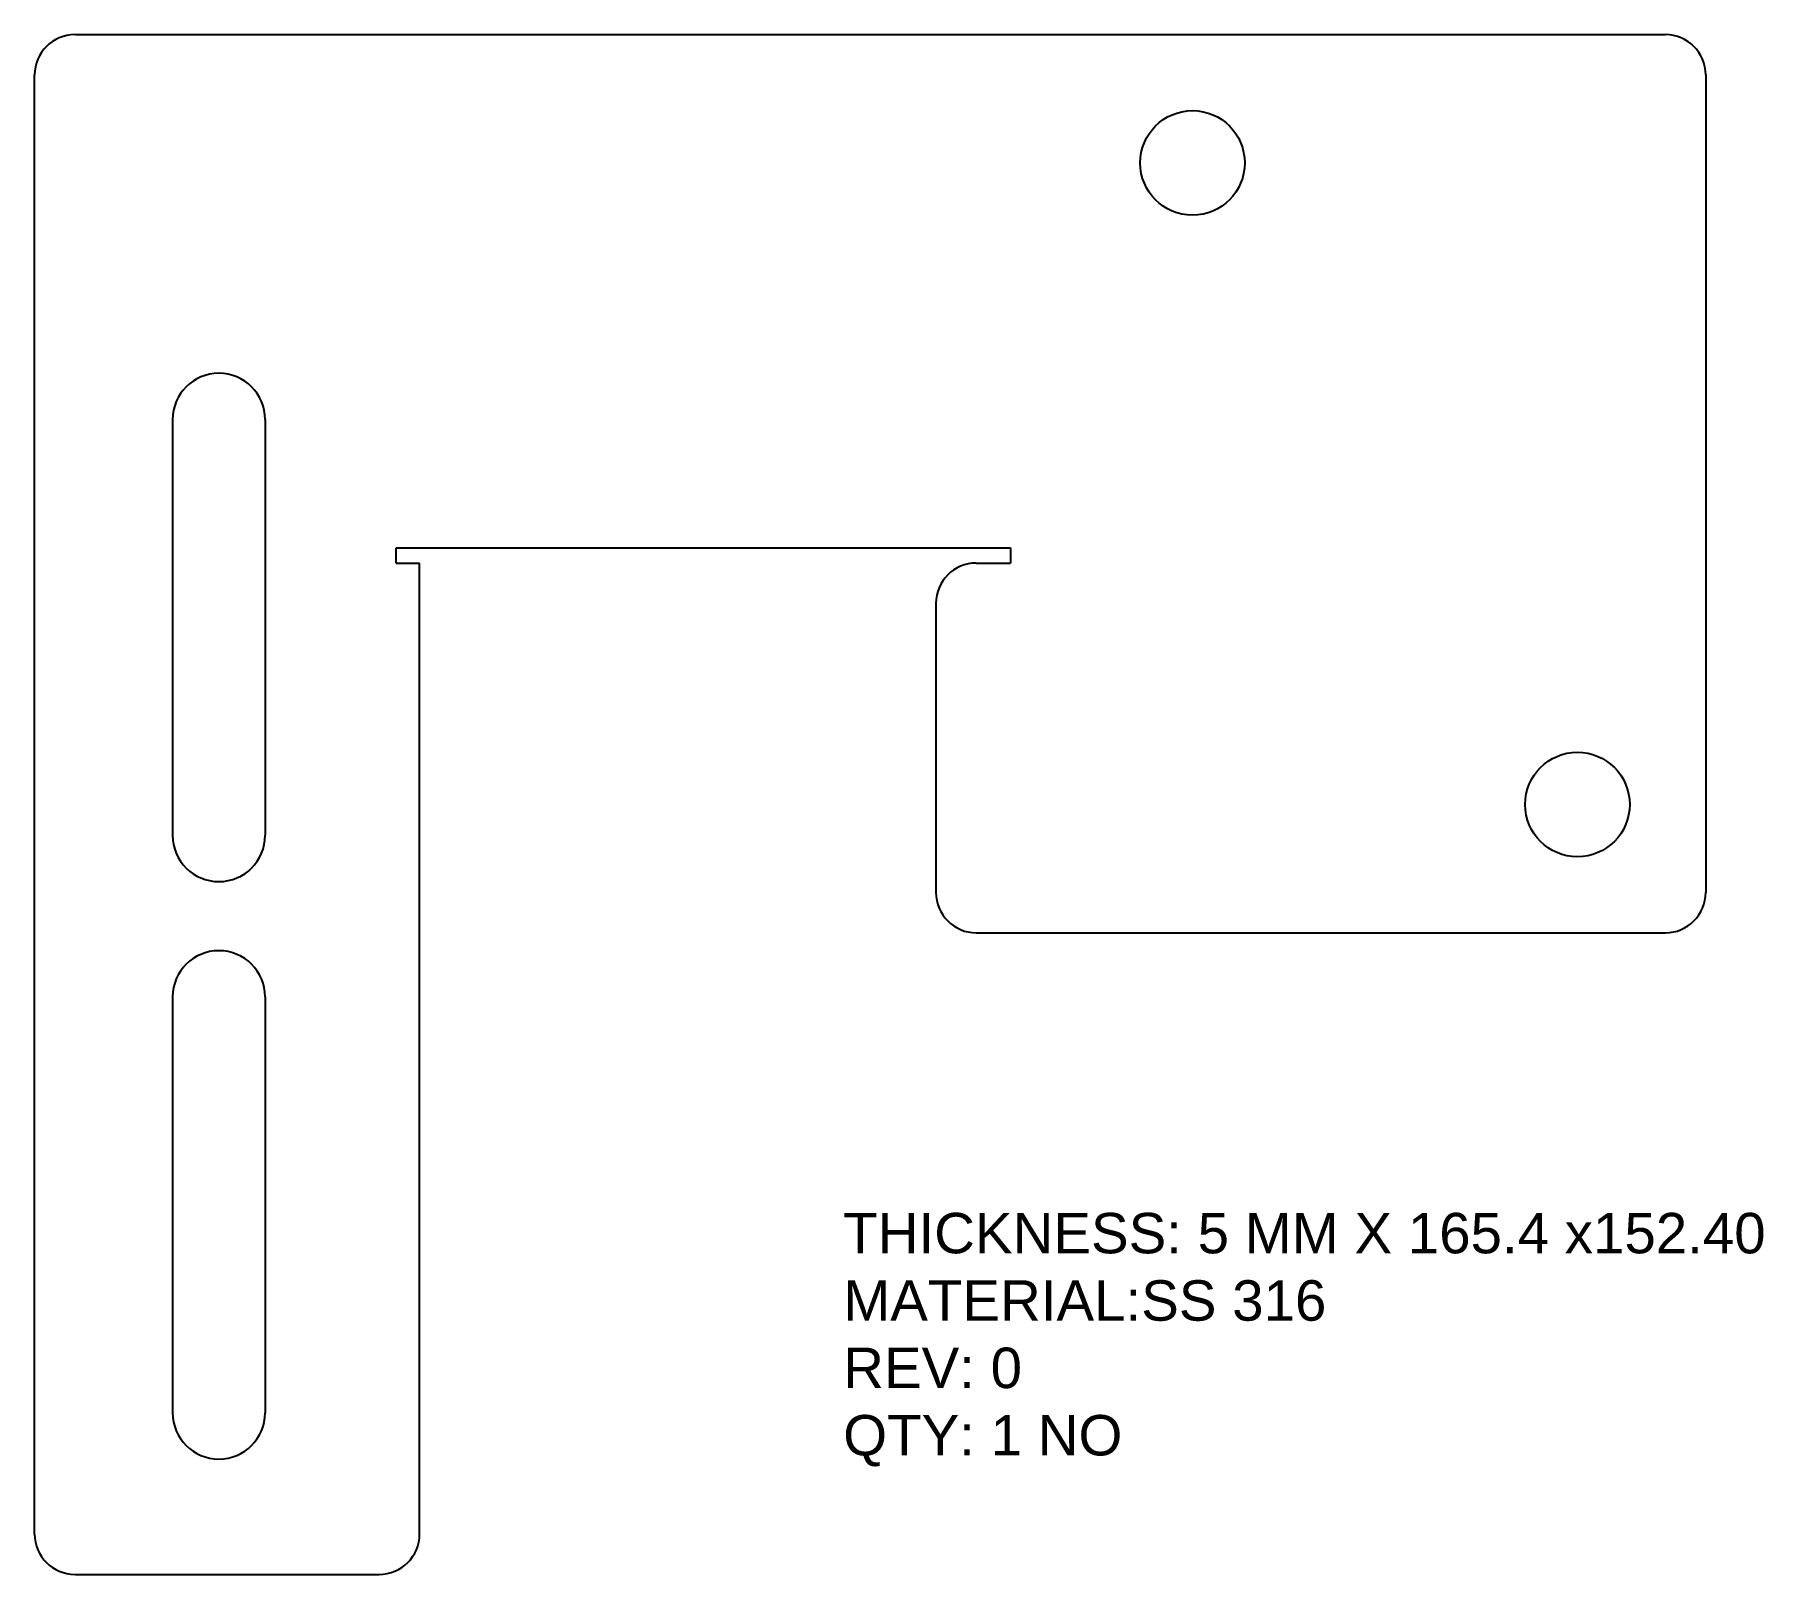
# Model space of a CAD drawing. Header units: inches. Extents: x -918 to -747, y 258 to 411.
import ezdxf

# ---------------------------------------------------------------- set-up
doc = ezdxf.new("R2010")
doc.units = ezdxf.units.IN
doc.header["$LTSCALE"] = 0.25
doc.header["$MEASUREMENT"] = 0
doc.layers.add('LaserCutting', color=3, linetype='Continuous')
doc.styles.get("Standard").update_dxf_attribs({"font": 'ARIAL.TTF'})

msp = doc.modelspace()

# ---------------------------------------------------------------- linework, layer by layer
at = {"layer": 'LaserCutting'}
for p, q in [((-913.89, 410.9), (-756.49, 410.9)), ((-917.89, 262.5), (-917.89, 406.9)), ((-752.49, 406.9), (-752.49, 326)), ((-904.24, 372.8), (-904.24, 331.65)), ((-895.07, 372.8), (-895.07, 331.65)), ((-882.09, 360.1), (-821.29, 360.1)), ((-882.09, 358.6), (-882.09, 360.1)), ((-821.29, 360.1), (-821.29, 358.6)), ((-882.09, 358.6), (-879.79, 358.6)), ((-879.79, 262.5), (-879.79, 358.6)), ((-824.69, 358.6), (-821.29, 358.6)), ((-828.69, 354.6), (-828.69, 326)), ((-824.69, 322), (-756.49, 322)), ((-904.24, 315.65), (-904.24, 274.5)), ((-895.07, 315.65), (-895.07, 274.5)), ((-913.89, 258.5), (-883.79, 258.5))]:
    msp.add_line(p, q, dxfattribs=at)
for centre in [(-803.29, 398.2), (-765.19, 334.7)]:
    msp.add_circle(centre, 5.17, dxfattribs=at)
for centre, radius, start, end in [((-913.89, 406.9), 4, 90, 180), ((-756.49, 406.9), 4, 360, 90), ((-899.65, 372.8), 4.58, 0, 180), ((-824.69, 354.6), 4, 90, 180), ((-899.65, 331.65), 4.58, 180, 0), ((-824.69, 326), 4, 180, 270), ((-756.49, 326), 4, 270, 0), ((-899.65, 315.65), 4.58, 0, 180), ((-899.65, 274.5), 4.58, 180, 0), ((-913.89, 262.5), 4, 180, 270), ((-883.79, 262.5), 4, 270, 0)]:
    msp.add_arc(centre, radius, start, end, dxfattribs=at)

# ---------------------------------------------------------------- texts
at = {"layer": 'LaserCutting', "insert": (-837.86, 294.28), "char_height": 4, "attachment_point": 1}
msp.add_mtext_dynamic_manual_height_columns('THICKNESS: 5 MM X 165.4 x152.40\\PMATERIAL:SS 316\\PREV: 0\\PQTY: 1 NO', width=156.5862, gutter_width=1, heights=[38.22], dxfattribs=at)

doc.saveas('drawing.dxf')
